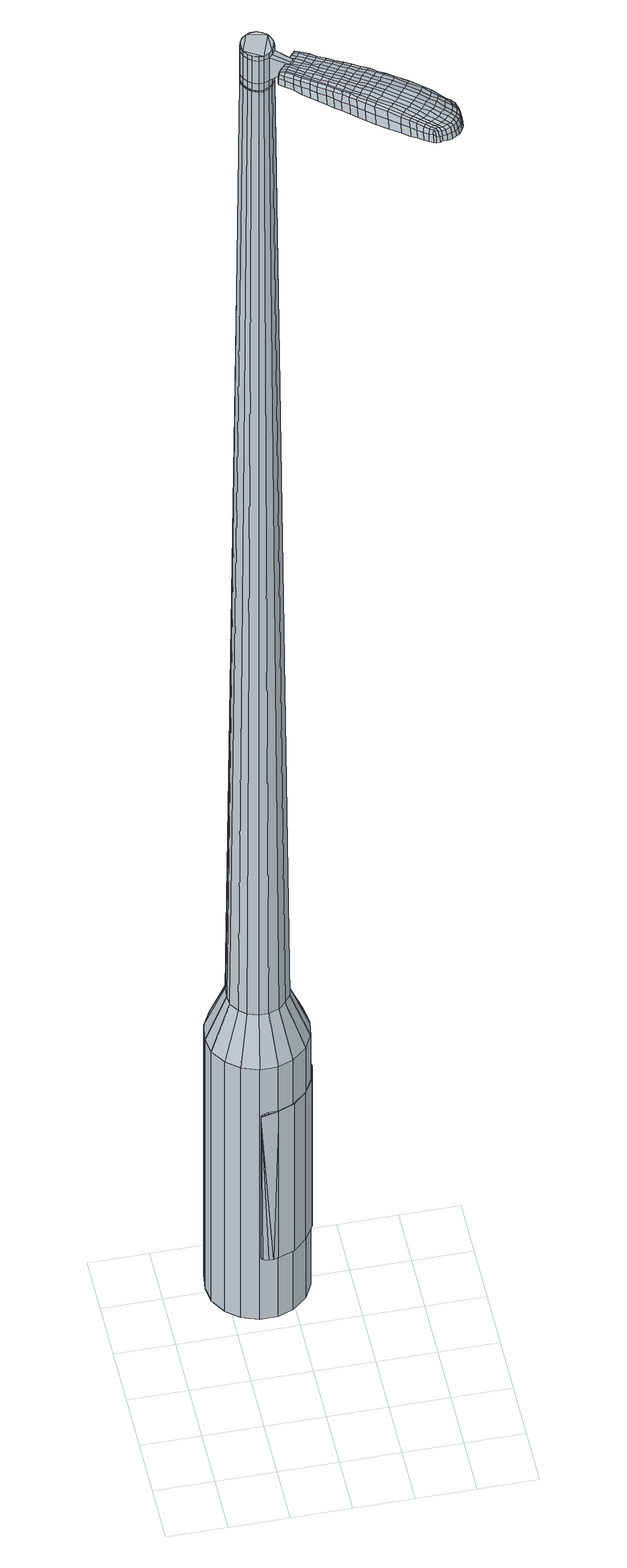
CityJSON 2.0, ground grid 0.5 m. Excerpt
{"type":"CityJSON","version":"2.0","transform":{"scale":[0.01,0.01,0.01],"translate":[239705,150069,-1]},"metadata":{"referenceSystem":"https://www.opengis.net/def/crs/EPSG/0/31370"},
"CityObjects":{
"object1":{"type":"GenericCityObject","attributes":{"cluster":792,"mean_distance_to_centroid":0.364,"new_centroid_x":239705.74,"new_centroid_y":150071.04,"mean_distance_to_camera":10.64,"H1":15.5,"H2":14.55,"Z_final":108.52,"cluster2":-1,"proj_x":239700.97,"proj_y":150076.85,"id_line":88956,"bearing_l":50.55,"distance":7.52,"orientation":"right","G_obj":320.55},"geometry":[{"type":"MultiSurface","lod":"2","boundaries":[[[0,1,2,3]],[[1,4,5,2]],[[4,6,7,5]],[[6,8,9,7]],[[8,10,11,9]],[[10,12,13,11]],[[12,14,15,13]],[[14,16,17,15]],[[16,18,19,17]],[[18,20,21,19]],[[20,22,23,21]],[[22,24,25,23]],[[24,26,27,25]],[[26,28,29,27]],[[28,30,31,29]],[[30,32,33,31]],[[32,34,35,33]],[[34,0,3,35]],[[36,37,38,39]],[[38,40,41,42]],[[41,43,42]],[[42,44,45,46]],[[45,47,46]],[[46,48,49,50]],[[49,51,50]],[[42,46,50,38]],[[50,52,39,38]],[[53,36,39]],[[2,5,7,35]],[[7,9,11,15]],[[11,13,15]],[[15,17,19,23]],[[19,21,23]],[[23,25,27,31]],[[27,29,31]],[[15,23,31,7]],[[31,33,35,7]],[[3,2,35]],[[1,0,54,55]],[[0,34,56,54]],[[34,32,57,56]],[[32,30,58,57]],[[30,28,59,58]],[[28,26,60,59]],[[26,24,61,60]],[[24,22,62,61]],[[22,20,63,62]],[[20,18,64,63]],[[18,16,65,64]],[[16,14,66,65]],[[14,12,67,66]],[[12,10,68,67]],[[10,8,69,68]],[[8,6,70,69]],[[6,4,71,70]],[[4,1,55,71]],[[55,54,72,73]],[[54,56,74,72]],[[56,57,75,74]],[[57,58,76,75]],[[58,59,77,76]],[[59,60,78,77]],[[60,61,79,78]],[[61,62,80,79]],[[62,63,81,80]],[[63,64,82,81]],[[64,65,83,82]],[[65,66,84,83]],[[66,67,85,84]],[[67,68,86,85]],[[68,69,87,86]],[[69,70,88,87]],[[70,71,89,88]],[[71,55,73,89]],[[90,91,92,93]],[[94,95,91,90]],[[75,96,95,94]],[[76,97,96,75]],[[77,98,97,76]],[[78,99,98,77]],[[100,101,99,78]],[[102,103,101,100]],[[81,104,103,102]],[[105,106,104,81]],[[107,108,106,105]],[[109,110,108,107]],[[111,112,110,109]],[[86,113,112,111]],[[114,115,113,86]],[[116,117,115,114]],[[118,119,117,116]],[[93,92,119,118]],[[120,121,122,123]],[[124,120,123,125]],[[126,124,125,127]],[[128,126,127,129]],[[130,128,129,131]],[[132,130,131,133]],[[134,132,133,135]],[[136,134,135,137]],[[138,136,137,139]],[[140,138,139,141]],[[142,140,141,143]],[[144,142,143,145]],[[146,144,145,147]],[[148,146,147,149]],[[150,148,149,151]],[[152,150,151,153]],[[73,72,90,93]],[[72,74,94,90]],[[74,75,94]],[[79,100,78]],[[79,80,102,100]],[[80,81,102]],[[82,105,81]],[[82,83,107,105]],[[83,84,109,107]],[[84,85,111,109]],[[85,86,111]],[[87,114,86]],[[87,88,116,114]],[[88,89,118,116]],[[89,73,93,118]],[[154,155,92,91]],[[155,156,119,92]],[[156,157,117,119]],[[157,158,115,117]],[[158,113,115]],[[159,112,113]],[[159,160,110,112]],[[160,161,108,110]],[[161,162,106,108]],[[162,104,106]],[[163,103,104]],[[163,164,101,103]],[[164,99,101]],[[165,95,96]],[[165,154,91,95]],[[39,52,152,166]],[[155,154,167,153]],[[53,39,166,121]],[[154,165,122,167]],[[36,53,121,120]],[[165,96,123,122]],[[37,36,120,124]],[[96,97,125,123]],[[38,37,124,126]],[[97,98,127,125]],[[40,38,126,128]],[[98,99,129,127]],[[41,40,128,130]],[[99,164,131,129]],[[43,41,130,132]],[[164,163,133,131]],[[42,43,132,134]],[[163,104,135,133]],[[44,42,134,136]],[[104,162,137,135]],[[45,44,136,138]],[[162,161,139,137]],[[47,45,138,140]],[[161,160,141,139]],[[46,47,140,142]],[[160,159,143,141]],[[48,46,142,144]],[[159,113,145,143]],[[49,48,144,146]],[[113,158,147,145]],[[51,49,146,148]],[[158,157,149,147]],[[50,51,148,150]],[[157,156,151,149]],[[52,50,150,152]],[[156,155,153,151]],[[152,153,168,169]],[[153,167,170,168]],[[167,122,171,170]],[[122,121,172,171]],[[121,166,173,172]],[[166,152,169,173]],[[174,175,176,177]],[[178,174,177,179]],[[174,178,180,181]],[[175,174,181,182]],[[183,184,185,186]],[[187,183,186,188]],[[183,187,189,190]],[[184,183,190,191]],[[192,193,194,195]],[[196,192,195,197]],[[192,196,198,199]],[[193,192,199,200]],[[201,202,203,204]],[[205,201,204,206]],[[201,205,207,208]],[[202,201,208,209]],[[210,211,212,213]],[[214,210,213,215]],[[210,214,216,217]],[[211,210,217,218]],[[219,220,221,222]],[[223,219,222,224]],[[219,223,225,226]],[[220,219,226,227]],[[228,229,230,231]],[[220,228,231,221]],[[228,220,227,232]],[[229,228,232,233]],[[234,235,236,237]],[[229,234,237,230]],[[234,229,233,238]],[[235,234,238,239]],[[240,178,179,241]],[[235,240,241,236]],[[240,235,239,242]],[[178,240,242,180]],[[243,244,245,246]],[[247,243,246,248]],[[243,247,249,250]],[[244,243,250,251]],[[252,253,254,255]],[[244,252,255,245]],[[252,244,251,256]],[[253,252,256,257]],[[258,259,260,261]],[[253,258,261,254]],[[258,253,257,262]],[[259,258,262,263]],[[264,265,266,267]],[[259,264,267,260]],[[264,259,263,268]],[[265,264,268,269]],[[270,175,182,271]],[[265,270,271,266]],[[270,265,269,272]],[[175,270,272,176]],[[273,274,275,276]],[[277,273,276,278]],[[273,277,279,280]],[[274,273,280,281]],[[282,283,284,285]],[[274,282,285,275]],[[282,274,281,286]],[[283,282,286,287]],[[288,289,290,291]],[[283,288,291,284]],[[288,283,287,292]],[[289,288,292,293]],[[294,187,188,295]],[[289,294,295,290]],[[294,289,293,296]],[[187,294,296,189]],[[297,298,299,300]],[[301,297,300,302]],[[297,301,303,304]],[[298,297,304,305]],[[306,307,308,309]],[[298,306,309,299]],[[306,298,305,310]],[[307,306,310,311]],[[312,313,314,315]],[[307,312,315,308]],[[312,307,311,316]],[[313,312,316,317]],[[318,319,320,321]],[[313,318,321,314]],[[318,313,317,322]],[[319,318,322,323]],[[324,184,191,325]],[[319,324,325,320]],[[324,319,323,326]],[[184,324,326,185]],[[327,213,212,328]],[[329,327,328,330]],[[327,329,331,332]],[[213,327,332,215]],[[333,329,330,334]],[[335,333,334,336]],[[333,335,337,338]],[[329,333,338,331]],[[339,335,336,340]],[[341,339,340,342]],[[339,341,343,344]],[[335,339,344,337]],[[345,341,342,346]],[[347,345,346,348]],[[345,347,349,350]],[[341,345,350,343]],[[351,347,348,352]],[[202,351,352,203]],[[351,202,209,353]],[[347,351,353,349]],[[354,355,200,199]],[[356,354,199,198]],[[354,356,357,358]],[[355,354,358,359]],[[360,361,359,358]],[[362,360,358,357]],[[360,362,363,364]],[[361,360,364,365]],[[366,367,365,364]],[[368,366,364,363]],[[366,368,369,370]],[[367,366,370,371]],[[372,373,371,370]],[[374,372,370,369]],[[372,374,207,205]],[[373,372,205,206]],[[375,376,377,378]],[[277,375,378,279]],[[375,277,278,379]],[[376,375,379,380]],[[381,196,197,382]],[[376,381,382,377]],[[381,376,380,383]],[[196,381,383,198]],[[384,385,386,387]],[[223,384,387,225]],[[384,223,224,388]],[[385,384,388,389]],[[390,391,392,393]],[[385,390,393,386]],[[390,385,389,394]],[[391,390,394,395]],[[396,193,200,397]],[[391,396,397,392]],[[396,391,395,398]],[[193,396,398,194]],[[399,400,401,402]],[[181,399,402,182]],[[399,181,180,403]],[[400,399,403,404]],[[405,406,407,408]],[[400,405,408,401]],[[405,400,404,409]],[[406,405,409,410]],[[411,204,203,412]],[[406,411,412,407]],[[411,406,410,413]],[[204,411,413,206]],[[414,415,416,417]],[[186,414,417,188]],[[414,186,185,418]],[[415,414,418,419]],[[420,208,207,421]],[[415,420,421,416]],[[420,415,419,422]],[[208,420,422,209]],[[423,424,425,426]],[[301,423,426,303]],[[423,301,302,427]],[[424,423,427,428]],[[429,214,215,430]],[[424,429,430,425]],[[429,424,428,431]],[[214,429,431,216]],[[432,433,434,435]],[[247,432,435,249]],[[432,247,248,436]],[[433,432,436,437]],[[438,439,440,441]],[[433,438,441,434]],[[438,433,437,442]],[[439,438,442,443]],[[444,211,218,445]],[[439,444,445,440]],[[444,439,443,446]],[[211,444,446,212]],[[447,448,437,436]],[[246,447,436,248]],[[447,246,245,449]],[[448,447,449,450]],[[451,452,443,442]],[[448,451,442,437]],[[451,448,450,453]],[[452,451,453,454]],[[455,328,212,446]],[[452,455,446,443]],[[455,452,454,456]],[[328,455,456,330]],[[457,458,459,460]],[[304,457,460,305]],[[457,304,303,426]],[[458,457,426,425]],[[461,332,331,462]],[[458,461,462,459]],[[461,458,425,430]],[[332,461,430,215]],[[463,464,450,449]],[[255,463,449,245]],[[463,255,254,465]],[[464,463,465,466]],[[467,468,454,453]],[[464,467,453,450]],[[467,464,466,469]],[[468,467,469,470]],[[471,334,330,456]],[[468,471,456,454]],[[471,468,470,472]],[[334,471,472,336]],[[473,474,475,476]],[[310,473,476,311]],[[473,310,305,460]],[[474,473,460,459]],[[477,338,337,478]],[[474,477,478,475]],[[477,474,459,462]],[[338,477,462,331]],[[479,480,466,465]],[[261,479,465,254]],[[479,261,260,481]],[[480,479,481,482]],[[483,484,470,469]],[[480,483,469,466]],[[483,480,482,485]],[[484,483,485,486]],[[487,340,336,472]],[[484,487,472,470]],[[487,484,486,488]],[[340,487,488,342]],[[489,490,491,492]],[[316,489,492,317]],[[489,316,311,476]],[[490,489,476,475]],[[493,344,343,494]],[[490,493,494,491]],[[493,490,475,478]],[[344,493,478,337]],[[495,496,482,481]],[[267,495,481,260]],[[495,267,266,497]],[[496,495,497,498]],[[499,500,486,485]],[[496,499,485,482]],[[499,496,498,501]],[[500,499,501,502]],[[503,346,342,488]],[[500,503,488,486]],[[503,500,502,504]],[[346,503,504,348]],[[505,506,507,508]],[[322,505,508,323]],[[505,322,317,492]],[[506,505,492,491]],[[509,350,349,510]],[[506,509,510,507]],[[509,506,491,494]],[[350,509,494,343]],[[511,512,498,497]],[[271,511,497,266]],[[511,271,182,402]],[[512,511,402,401]],[[513,514,502,501]],[[512,513,501,498]],[[513,512,401,408]],[[514,513,408,407]],[[515,352,348,504]],[[514,515,504,502]],[[515,514,407,412]],[[352,515,412,203]],[[516,517,419,418]],[[326,516,418,185]],[[516,326,323,508]],[[517,516,508,507]],[[518,353,209,422]],[[517,518,422,419]],[[518,517,507,510]],[[353,518,510,349]],[[519,520,380,379]],[[276,519,379,278]],[[519,276,275,521]],[[520,519,521,522]],[[523,356,198,383]],[[520,523,383,380]],[[523,520,522,524]],[[356,523,524,357]],[[525,526,527,528]],[[226,525,528,227]],[[525,226,225,387]],[[526,525,387,386]],[[529,530,531,532]],[[526,529,532,527]],[[529,526,386,393]],[[530,529,393,392]],[[533,355,359,534]],[[530,533,534,531]],[[533,530,392,397]],[[355,533,397,200]],[[535,536,522,521]],[[285,535,521,275]],[[535,285,284,537]],[[536,535,537,538]],[[539,362,357,524]],[[536,539,524,522]],[[539,536,538,540]],[[362,539,540,363]],[[541,542,543,544]],[[232,541,544,233]],[[541,232,227,528]],[[542,541,528,527]],[[545,546,547,548]],[[542,545,548,543]],[[545,542,527,532]],[[546,545,532,531]],[[549,361,365,550]],[[546,549,550,547]],[[549,546,531,534]],[[361,549,534,359]],[[551,552,538,537]],[[291,551,537,284]],[[551,291,290,553]],[[552,551,553,554]],[[555,368,363,540]],[[552,555,540,538]],[[555,552,554,556]],[[368,555,556,369]],[[557,558,559,560]],[[238,557,560,239]],[[557,238,233,544]],[[558,557,544,543]],[[561,562,563,564]],[[558,561,564,559]],[[561,558,543,548]],[[562,561,548,547]],[[565,367,371,566]],[[562,565,566,563]],[[565,562,547,550]],[[367,565,550,365]],[[567,568,554,553]],[[295,567,553,290]],[[567,295,188,417]],[[568,567,417,416]],[[569,374,369,556]],[[568,569,556,554]],[[569,568,416,421]],[[374,569,421,207]],[[570,571,404,403]],[[242,570,403,180]],[[570,242,239,560]],[[571,570,560,559]],[[572,573,410,409]],[[571,572,409,404]],[[572,571,559,564]],[[573,572,564,563]],[[574,373,206,413]],[[573,574,413,410]],[[574,573,563,566]],[[373,574,566,371]],[[575,576,577,578]],[[578,577,579,580]],[[581,579,577,582]],[[582,577,576,583]],[[584,585,586,587]],[[587,586,588,589]],[[590,588,586,591]],[[591,586,585,592]],[[593,594,595,596]],[[596,595,597,598]],[[599,597,595,600]],[[600,595,594,601]],[[602,603,604,605]],[[605,604,606,607]],[[608,606,604,609]],[[609,604,603,610]],[[611,612,613,614]],[[614,613,615,616]],[[617,615,613,618]],[[618,613,612,619]],[[620,621,622,623]],[[623,622,624,625]],[[626,624,622,627]],[[627,622,621,628]],[[629,630,631,632]],[[632,631,621,620]],[[628,621,631,633]],[[633,631,630,634]],[[635,636,637,638]],[[638,637,630,629]],[[634,630,637,639]],[[639,637,636,640]],[[580,579,641,642]],[[642,641,636,635]],[[640,636,641,643]],[[643,641,579,581]],[[644,645,646,647]],[[647,646,648,649]],[[650,648,646,651]],[[651,646,645,652]],[[653,654,655,656]],[[656,655,645,644]],[[652,645,655,657]],[[657,655,654,658]],[[659,660,661,662]],[[662,661,654,653]],[[658,654,661,663]],[[663,661,660,664]],[[665,666,667,668]],[[668,667,660,659]],[[664,660,667,669]],[[669,667,666,670]],[[583,576,671,672]],[[672,671,666,665]],[[670,666,671,673]],[[673,671,576,575]],[[674,675,676,677]],[[677,676,678,679]],[[680,678,676,681]],[[681,676,675,682]],[[683,684,685,686]],[[686,685,675,674]],[[682,675,685,687]],[[687,685,684,688]],[[689,690,691,692]],[[692,691,684,683]],[[688,684,691,693]],[[693,691,690,694]],[[589,588,695,696]],[[696,695,690,689]],[[694,690,695,697]],[[697,695,588,590]],[[698,699,700,701]],[[701,700,702,703]],[[704,702,700,705]],[[705,700,699,706]],[[707,708,709,710]],[[710,709,699,698]],[[706,699,709,711]],[[711,709,708,712]],[[713,714,715,716]],[[716,715,708,707]],[[712,708,715,717]],[[717,715,714,718]],[[719,720,721,722]],[[722,721,714,713]],[[718,714,721,723]],[[723,721,720,724]],[[592,585,725,726]],[[726,725,720,719]],[[724,720,725,727]],[[727,725,585,584]],[[611,614,728,729]],[[729,728,730,731]],[[732,730,728,733]],[[733,728,614,616]],[[731,730,734,735]],[[735,734,736,737]],[[738,736,734,739]],[[739,734,730,732]],[[737,736,740,741]],[[741,740,742,743]],[[744,742,740,745]],[[745,740,736,738]],[[743,742,746,747]],[[747,746,748,749]],[[750,748,746,751]],[[751,746,742,744]],[[749,748,752,753]],[[753,752,603,602]],[[610,603,752,754]],[[754,752,748,750]],[[601,755,756,600]],[[600,756,757,599]],[[758,757,756,759]],[[759,756,755,760]],[[760,761,762,759]],[[759,762,763,758]],[[764,763,762,765]],[[765,762,761,766]],[[766,767,768,765]],[[765,768,769,764]],[[770,769,768,771]],[[771,768,767,772]],[[772,773,774,771]],[[771,774,775,770]],[[608,775,774,606]],[[606,774,773,607]],[[776,777,778,779]],[[779,778,678,680]],[[679,678,778,780]],[[780,778,777,781]],[[598,597,782,783]],[[783,782,777,776]],[[781,777,782,784]],[[784,782,597,599]],[[785,786,787,788]],[[788,787,624,626]],[[625,624,787,789]],[[789,787,786,790]],[[791,792,793,794]],[[794,793,786,785]],[[790,786,793,795]],[[795,793,792,796]],[[601,594,797,798]],[[798,797,792,791]],[[796,792,797,799]],[[799,797,594,593]],[[800,801,802,803]],[[803,802,582,583]],[[581,582,802,804]],[[804,802,801,805]],[[806,807,808,809]],[[809,808,801,800]],[[805,801,808,810]],[[810,808,807,811]],[[602,605,812,813]],[[813,812,807,806]],[[811,807,812,814]],[[814,812,605,607]],[[815,816,817,818]],[[818,817,587,589]],[[584,587,817,819]],[[819,817,816,820]],[[608,609,821,822]],[[822,821,816,815]],[[820,816,821,823]],[[823,821,609,610]],[[824,825,702,826]],[[826,702,704]],[[703,702,827]],[[827,702,825,828]],[[616,615,829,830]],[[830,829,825,824]],[[828,825,829,831]],[[831,829,615,617]],[[832,833,834]],[[834,833,648,650]],[[649,648,833,835]],[[836,837,838,839]],[[839,838,833,832]],[[835,833,838,840]],[[840,838,837,841]],[[619,612,842,843]],[[843,842,837,836]],[[841,837,842,844]],[[844,842,612,611]],[[845,846,835]],[[835,846,647,649]],[[644,647,846,847]],[[847,846,845,848]],[[841,849,850,840]],[[840,850,845,835]],[[848,845,850,851]],[[851,850,849,852]],[[611,729,853,844]],[[844,853,849,841]],[[852,849,853,854]],[[854,853,729,731]],[[855,856,857,858]],[[858,857,705,706]],[[704,705,857,826]],[[826,857,856,824]],[[732,733,859,860]],[[860,859,856,855]],[[824,856,859,830]],[[830,859,733,616]],[[848,861,862,847]],[[847,862,656,644]],[[653,656,862,863]],[[863,862,861,864]],[[852,865,866,851]],[[851,866,861,848]],[[864,861,866,867]],[[867,866,865,868]],[[731,735,869,854]],[[854,869,865,852]],[[868,865,869,870]],[[870,869,735,737]],[[871,872,873,874]],[[874,873,711,712]],[[706,711,873,858]],[[858,873,872,855]],[[738,739,875,876]],[[876,875,872,871]],[[855,872,875,860]],[[860,875,739,732]],[[864,877,878,863]],[[863,878,662,653]],[[659,662,878,879]],[[879,878,877,880]],[[868,881,882,867]],[[867,882,877,864]],[[880,877,882,883]],[[883,882,881,884]],[[737,741,885,870]],[[870,885,881,868]],[[884,881,885,886]],[[886,885,741,743]],[[887,888,889,890]],[[890,889,717,718]],[[712,717,889,874]],[[874,889,888,871]],[[744,745,891,892]],[[892,891,888,887]],[[871,888,891,876]],[[876,891,745,738]],[[880,893,894,879]],[[879,894,668,659]],[[665,668,894,895]],[[895,894,893,896]],[[884,897,898,883]],[[883,898,893,880]],[[896,893,898,899]],[[899,898,897,900]],[[743,747,901,886]],[[886,901,897,884]],[[900,897,901,902]],[[902,901,747,749]],[[903,904,905,906]],[[906,905,723,724]],[[718,723,905,890]],[[890,905,904,887]],[[750,751,907,908]],[[908,907,904,903]],[[887,904,907,892]],[[892,907,751,744]],[[896,909,910,895]],[[895,910,672,665]],[[583,672,910,803]],[[803,910,909,800]],[[900,911,912,899]],[[899,912,909,896]],[[800,909,912,809]],[[809,912,911,806]],[[749,753,913,902]],[[902,913,911,900]],[[806,911,913,813]],[[813,913,753,602]],[[820,914,915,819]],[[819,915,727,584]],[[724,727,915,906]],[[906,915,914,903]],[[610,754,916,823]],[[823,916,914,820]],[[903,914,916,908]],[[908,916,754,750]],[[781,917,918,780]],[[780,918,677,679]],[[674,677,918,919]],[[919,918,917,920]],[[599,757,921,784]],[[784,921,917,781]],[[920,917,921,922]],[[922,921,757,758]],[[923,924,925,926]],[[926,925,627,628]],[[626,627,925,788]],[[788,925,924,785]],[[927,928,929,930]],[[930,929,924,923]],[[785,924,929,794]],[[794,929,928,791]],[[760,755,931,932]],[[932,931,928,927]],[[791,928,931,798]],[[798,931,755,601]],[[920,933,934,919]],[[919,934,686,674]],[[683,686,934,935]],[[935,934,933,936]],[[758,763,937,922]],[[922,937,933,920]],[[936,933,937,938]],[[938,937,763,764]],[[939,940,941,942]],[[942,941,633,634]],[[628,633,941,926]],[[926,941,940,923]],[[943,944,945,946]],[[946,945,940,939]],[[923,940,945,930]],[[930,945,944,927]],[[766,761,947,948]],[[948,947,944,943]],[[927,944,947,932]],[[932,947,761,760]],[[936,949,950,935]],[[935,950,692,683]],[[689,692,950,951]],[[951,950,949,952]],[[764,769,953,938]],[[938,953,949,936]],[[952,949,953,954]],[[954,953,769,770]],[[955,956,957,958]],[[958,957,639,640]],[[634,639,957,942]],[[942,957,956,939]],[[959,960,961,962]],[[962,961,956,955]],[[939,956,961,946]],[[946,961,960,943]],[[772,767,963,964]],[[964,963,960,959]],[[943,960,963,948]],[[948,963,767,766]],[[952,965,966,951]],[[951,966,696,689]],[[589,696,966,818]],[[818,966,965,815]],[[770,775,967,954]],[[954,967,965,952]],[[815,965,967,822]],[[822,967,775,608]],[[805,968,969,804]],[[804,969,643,581]],[[640,643,969,958]],[[958,969,968,955]],[[811,970,971,810]],[[810,971,968,805]],[[955,968,971,962]],[[962,971,970,959]],[[607,773,972,814]],[[814,972,970,811]],[[959,970,972,964]],[[964,972,773,772]],[[575,578,177,176]],[[578,580,179,177]],[[590,591,190,189]],[[591,592,191,190]],[[593,596,195,194]],[[596,598,197,195]],[[617,618,217,216]],[[618,619,218,217]],[[620,623,222,221]],[[623,625,224,222]],[[629,632,231,230]],[[632,620,221,231]],[[635,638,237,236]],[[638,629,230,237]],[[580,642,241,179]],[[642,635,236,241]],[[650,651,250,249]],[[651,652,251,250]],[[652,657,256,251]],[[657,658,257,256]],[[658,663,262,257]],[[663,664,263,262]],[[664,669,268,263]],[[669,670,269,268]],[[670,673,272,269]],[[673,575,176,272]],[[680,681,280,279]],[[681,682,281,280]],[[682,687,286,281]],[[687,688,287,286]],[[688,693,292,287]],[[693,694,293,292]],[[694,697,296,293]],[[697,590,189,296]],[[698,701,300,299]],[[701,703,302,300]],[[707,710,309,308]],[[710,698,299,309]],[[713,716,315,314]],[[716,707,308,315]],[[719,722,321,320]],[[722,713,314,321]],[[592,726,325,191]],[[726,719,320,325]],[[776,779,378,377]],[[779,680,279,378]],[[598,783,382,197]],[[783,776,377,382]],[[625,789,388,224]],[[789,790,389,388]],[[790,795,394,389]],[[795,796,395,394]],[[796,799,398,395]],[[799,593,194,398]],[[703,827,427,302]],[[827,828,428,427]],[[828,831,431,428]],[[831,617,216,431]],[[832,834,435,434]],[[834,650,249,435]],[[836,839,441,440]],[[839,832,434,441]],[[619,843,445,218]],[[843,836,440,445]],[[973,974,975,976]],[[977,978,976,975]],[[979,980,981,982]],[[983,984,985,986]],[[974,987,988,975]],[[989,977,975,988]],[[990,979,982,991]],[[992,993,984,983]],[[987,994,995,988]],[[995,996,989,988]],[[997,990,991,998]],[[999,993,992,1000]],[[994,1001,1002,995]],[[1002,1003,996,995]],[[1004,997,998,1005]],[[1006,999,1000,1007]],[[1008,1009,1010,1011]],[[1012,1013,1009,1008]],[[1012,1014,1015,1013]],[[1014,1016,1017,1015]],[[1018,1019,1020,1021]],[[1022,1023,1019,1018]],[[1024,1025,1023,1022]],[[1026,1027,1025,1024]],[[1021,1010,1009,1018]],[[1018,1009,1013,1022]],[[1013,1015,1024,1022]],[[1015,1017,1026,1024]],[[982,981,978,977]],[[991,982,977,989]],[[996,998,991,989]],[[1003,1005,998,996]],[[983,986,980,979]],[[992,983,979,990]],[[1000,992,990,997]],[[1007,1000,997,1004]],[[984,1008,1011,985]],[[993,1012,1008,984]],[[1014,1012,993,999]],[[1016,1014,999,1006]],[[1028,1029,1030,1031]],[[1030,1032,1033,1034]],[[1030,1034,1035,1036]],[[1030,1036,1031]],[[1037,1028,1031,1038]],[[1039,1038,1031,1040]],[[1041,1040,1031]],[[1042,1030,1029,1043]],[[1044,1042,1043,1045]],[[1046,1044,1045,1047]],[[1048,1046,1047,1049]],[[1050,1048,1049,1051]],[[1051,1052,1053,1054]],[[1051,1054,1055,1056]],[[1051,1056,1057,1058]],[[1057,1059,1060,1061]],[[1057,1061,1062,1063]],[[1057,1063,1058]],[[1051,1058,1050]],[[1064,1065,1029,1028]],[[1066,1067,1032,1030]],[[1068,1069,1041,1031]],[[1065,1070,1043,1029]],[[1071,1066,1030,1042]],[[1070,1072,1045,1043]],[[1073,1071,1042,1044]],[[1072,1074,1047,1045]],[[1075,1073,1044,1046]],[[1074,1076,1049,1047]],[[1077,1075,1046,1048]],[[1076,1078,1051,1049]],[[1079,1077,1048,1050]],[[1078,1080,1052,1051]],[[1081,1082,1059,1057]],[[1083,1079,1050,1058]],[[1053,1052,1080,1084]],[[1054,1053,1084,1085]],[[1055,1054,1085,1086]],[[1056,1055,1086,1087]],[[1057,1056,1087,1081]],[[1088,1064,1028,1037]],[[1089,1088,1037,1038]],[[1090,1089,1038,1039]],[[1091,1090,1039,1040]],[[1069,1091,1040,1041]],[[1033,1032,1067,1092]],[[1060,1059,1082,1093]],[[1034,1033,1092,1094]],[[1035,1034,1094,1095]],[[1036,1035,1095,1096]],[[1031,1036,1096,1068]],[[1061,1060,1093,1097]],[[1062,1061,1097,1098]],[[1063,1062,1098,1099]],[[1058,1063,1099,1083]]]}]}
},
"vertices":[
[110,178,384],[98,168,384],[98,168,96],[110,178,96],[85,163,384],[85,163,96],[70,163,384],[70,163,96],[56,168,384],[56,168,96],[45,177,384],[45,177,96],[37,190,384],[37,190,96],[35,204,384],[35,204,96],[37,219,384],[37,219,96],[44,232,384],[44,232,96],[55,241,384],[55,241,96],[69,246,384],[69,246,96],[84,246,384],[84,246,96],[98,242,384],[98,242,96],[109,232,384],[109,232,96],[117,220,384],[117,220,96],[119,205,384],[119,205,96],[117,191,384],[117,191,96],[90,205,1524],[89,209,1524],[87,213,1524],[87,196,1524],[83,216,1524],[79,218,1524],[70,216,1524],[74,218,1524],[66,213,1524],[64,209,1524],[64,200,1524],[63,205,1524],[67,196,1524],[70,193,1524],[79,191,1524],[75,191,1524],[84,193,1524],[90,200,1524],[96,189,429],[90,183,429],[101,196,429],[102,205,429],[100,214,429],[96,221,429],[89,227,429],[81,230,429],[72,229,429],[64,226,429],[57,221,429],[53,213,429],[52,204,429],[53,196,429],[58,188,429],[64,183,429],[73,180,429],[81,180,429],[87,196,1483],[84,193,1483],[90,200,1483],[90,205,1483],[89,209,1483],[87,213,1483],[83,216,1483],[79,218,1483],[74,218,1483],[70,216,1483],[66,213,1483],[64,209,1483],[63,205,1483],[64,200,1483],[67,196,1483],[70,193,1483],[75,191,1483],[79,191,1483],[87,197,1483],[87,197,1485],[83,194,1485],[83,194,1483],[89,200,1483],[89,200,1485],[90,205,1485],[89,209,1485],[87,213,1485],[83,216,1485],[79,217,1483],[79,217,1485],[75,217,1483],[75,217,1485],[70,216,1485],[67,213,1483],[67,213,1485],[65,209,1483],[65,209,1485],[64,205,1483],[64,205,1485],[65,200,1483],[65,200,1485],[67,196,1485],[71,194,1483],[71,194,1485],[75,192,1483],[75,192,1485],[79,192,1483],[79,192,1485],[90,205,1519],[90,200,1519],[90,200,1493],[90,205,1493],[89,209,1519],[89,209,1493],[87,213,1519],[87,213,1493],[83,216,1519],[83,216,1493],[79,218,1519],[79,218,1493],[74,218,1519],[74,218,1493],[70,216,1519],[70,216,1493],[66,213,1519],[66,213,1493],[64,209,1519],[64,209,1493],[63,205,1519],[63,205,1493],[64,200,1519],[64,200,1493],[67,196,1519],[67,196,1493],[70,193,1519],[70,193,1493],[75,191,1519],[75,191,1493],[79,191,1519],[79,191,1493],[84,193,1519],[84,193,1493],[87,196,1485],[84,193,1485],[79,191,1485],[75,191,1485],[70,193,1485],[64,200,1485],[63,205,1485],[64,209,1485],[66,213,1485],[74,218,1485],[79,218,1485],[90,200,1485],[87,196,1519],[87,196,1493],[100,182,1513],[100,182,1518],[102,184,1513],[104,187,1513],[104,187,1518],[102,184,1518],[146,122,1519],[141,127,1518],[141,125,1509],[146,120,1510],[153,116,1519],[153,114,1510],[153,118,1526],[147,124,1525],[141,129,1525],[171,152,1519],[165,156,1518],[164,155,1525],[169,151,1525],[178,146,1519],[176,146,1526],[180,147,1510],[173,152,1510],[167,156,1509],[217,92,1519],[214,89,1519],[215,88,1513],[217,91,1513],[218,95,1519],[219,95,1513],[217,96,1524],[215,93,1524],[213,90,1524],[159,139,1530],[154,143,1529],[152,141,1529],[157,136,1530],[167,133,1531],[164,130,1531],[169,136,1530],[162,141,1530],[156,146,1529],[97,190,1512],[95,188,1512],[96,187,1517],[98,189,1517],[99,192,1512],[100,191,1517],[100,192,1506],[98,189,1506],[96,187,1506],[193,86,1519],[190,87,1519],[190,86,1512],[193,84,1512],[195,84,1518],[195,83,1512],[195,86,1522],[194,87,1523],[191,88,1524],[186,90,1519],[182,93,1519],[182,91,1512],[186,88,1512],[187,91,1524],[182,95,1525],[177,97,1519],[171,102,1519],[171,100,1511],[177,95,1511],[177,98,1526],[171,103,1526],[162,109,1519],[162,107,1510],[162,111,1526],[92,172,1513],[98,167,1513],[98,168,1518],[92,173,1517],[88,176,1512],[89,176,1516],[88,175,1506],[92,171,1507],[98,166,1507],[103,162,1514],[109,157,1515],[109,158,1520],[103,163,1519],[103,160,1507],[109,155,1507],[114,152,1515],[120,147,1516],[120,148,1522],[114,153,1521],[114,150,1508],[120,145,1508],[125,142,1517],[130,137,1517],[131,138,1524],[125,143,1523],[125,140,1508],[130,135,1509],[136,132,1518],[136,134,1524],[136,130,1509],[216,113,1519],[214,115,1519],[213,114,1524],[215,112,1523],[218,111,1518],[217,110,1522],[219,111,1512],[218,113,1512],[216,115,1512],[211,119,1519],[207,123,1519],[205,122,1525],[209,118,1524],[212,119,1512],[208,123,1512],[202,127,1519],[196,132,1519],[195,131,1526],[201,126,1526],[204,127,1511],[198,132,1511],[187,139,1519],[186,138,1526],[189,139,1510],[112,196,1513],[118,191,1513],[119,191,1507],[113,196,1507],[107,199,1512],[108,199,1506],[107,197,1516],[110,195,1517],[116,191,1518],[124,187,1514],[130,182,1515],[132,183,1507],[125,187,1507],[122,186,1519],[128,182,1520],[136,178,1515],[142,173,1516],[144,174,1508],[138,178,1508],[134,177,1521],[140,173,1522],[148,169,1517],[154,165,1517],[156,165,1509],[150,169,1508],[146,168,1523],[152,164,1524],[160,160,1518],[162,161,1509],[158,160,1524],[102,185,1519],[100,183,1519],[108,181,1520],[106,179,1520],[110,183,1520],[104,188,1519],[114,176,1522],[112,174,1522],[119,171,1523],[118,169,1523],[121,174,1523],[115,178,1521],[125,167,1524],[123,164,1524],[131,162,1525],[129,160,1525],[133,164,1525],[127,169,1524],[137,157,1526],[135,155,1526],[142,153,1527],[140,150,1527],[144,155,1527],[139,160,1526],[148,148,1528],[146,145,1528],[150,151,1528],[213,94,1527],[211,92,1527],[215,98,1526],[212,101,1527],[210,97,1528],[207,95,1528],[205,101,1529],[202,99,1529],[207,105,1528],[201,110,1530],[199,106,1530],[197,103,1530],[193,111,1531],[191,108,1531],[196,114,1530],[189,120,1531],[186,117,1531],[184,114,1531],[176,125,1531],[174,122,1531],[179,128,1531],[219,108,1518],[219,105,1519],[220,105,1513],[220,109,1513],[217,109,1523],[218,106,1523],[219,100,1519],[220,100,1513],[218,101,1524],[198,84,1518],[200,84,1518],[200,85,1523],[197,85,1523],[198,82,1513],[200,83,1513],[204,84,1519],[208,85,1519],[207,86,1524],[203,85,1523],[204,83,1513],[208,84,1513],[211,86,1519],[210,88,1524],[212,86,1513],[148,125,1528],[149,127,1528],[144,131,1528],[142,130,1527],[154,120,1528],[155,121,1529],[151,129,1529],[153,131,1530],[147,136,1529],[145,133,1528],[157,123,1529],[160,125,1530],[155,134,1530],[150,138,1529],[162,128,1531],[168,150,1528],[167,148,1529],[174,143,1529],[175,145,1528],[163,154,1527],[161,153,1528],[164,145,1529],[172,139,1530],[159,149,1528],[105,199,1512],[103,197,1512],[104,196,1517],[105,198,1517],[106,199,1506],[105,197,1506],[101,195,1512],[102,194,1517],[102,195,1506],[88,178,1512],[89,180,1512],[89,179,1506],[88,177,1506],[89,178,1517],[90,179,1517],[90,181,1512],[92,184,1512],[92,183,1506],[90,180,1506],[91,181,1517],[93,183,1517],[94,186,1512],[94,185,1506],[95,185,1517],[93,175,1519],[94,176,1519],[99,170,1520],[100,171,1520],[95,178,1519],[97,180,1519],[101,173,1520],[103,175,1520],[99,182,1519],[104,177,1520],[109,194,1519],[108,193,1519],[114,188,1520],[115,190,1520],[106,190,1519],[112,186,1520],[104,165,1521],[105,166,1521],[110,160,1522],[111,161,1522],[107,168,1521],[108,170,1521],[112,163,1522],[114,165,1523],[110,172,1522],[116,167,1523],[121,185,1521],[120,184,1521],[126,179,1522],[127,181,1522],[118,181,1521],[124,177,1522],[115,155,1523],[116,156,1523],[121,150,1524],[122,151,1524],[118,158,1523],[120,160,1524],[123,153,1525],[125,155,1525],[121,162,1524],[127,157,1525],[133,176,1523],[132,175,1523],[138,170,1524],[139,172,1524],[130,172,1524],[135,167,1525],[126,145,1525],[127,146,1525],[131,140,1526],[133,141,1526],[129,148,1526],[131,150,1526],[134,143,1527],[136,146,1527],[133,153,1526],[138,148,1527],[145,168,1525],[144,166,1525],[150,161,1526],[151,163,1526],[141,163,1526],[147,158,1527],[137,135,1527],[138,136,1527],[140,138,1527],[142,141,1528],[144,143,1528],[157,159,1527],[155,157,1527],[153,154,1528],[216,110,1525],[216,107,1525],[213,113,1526],[213,110,1526],[216,103,1526],[213,106,1527],[195,87,1525],[198,87,1525],[195,89,1526],[192,89,1525],[201,87,1525],[205,88,1526],[201,90,1527],[198,89,1526],[208,89,1526],[204,92,1527],[209,116,1526],[209,114,1527],[205,120,1527],[204,118,1528],[208,110,1528],[203,114,1529],[188,92,1526],[190,92,1527],[185,96,1528],[183,95,1527],[193,93,1527],[196,94,1528],[191,98,1529],[188,97,1528],[200,96,1528],[194,101,1530],[200,125,1528],[199,122,1529],[194,130,1528],[193,128,1529],[198,118,1529],[191,124,1530],[178,99,1528],[180,100,1528],[174,105,1529],[172,104,1528],[183,101,1529],[186,103,1530],[179,109,1530],[176,107,1530],[188,105,1530],[181,111,1531],[185,137,1529],[183,135,1529],[181,132,1530],[163,112,1528],[165,113,1529],[167,115,1530],[169,117,1530],[172,119,1531],[143,126,1509],[143,128,1518],[148,124,1518],[148,122,1509],[154,118,1519],[154,116,1510],[154,120,1525],[148,125,1525],[143,130,1525],[163,154,1525],[164,154,1518],[170,150,1518],[168,150,1525],[177,145,1519],[175,144,1525],[179,145,1510],[172,150,1509],[166,155,1509],[213,90,1513],[213,90,1519],[215,93,1519],[216,92,1513],[216,96,1519],[217,96,1513],[215,97,1524],[214,94,1524],[212,91,1524],[152,140,1528],[154,143,1528],[160,138,1529],[158,136,1529],[167,133,1529],[165,130,1529],[169,135,1529],[162,141,1529],[156,146,1528],[98,186,1516],[97,186,1512],[99,188,1512],[99,188,1516],[101,191,1512],[101,190,1516],[101,190,1506],[99,188,1506],[98,186,1506],[191,87,1512],[191,89,1519],[194,87,1518],[194,86,1512],[196,86,1518],[196,85,1512],[196,87,1522],[194,88,1523],[192,90,1523],[183,93,1512],[183,95,1519],[187,92,1519],[187,90,1512],[188,93,1524],[183,96,1525],[172,101,1511],[172,103,1519],[178,98,1519],[178,96,1511],[178,100,1525],[172,105,1526],[163,110,1519],[163,108,1510],[163,112,1526],[99,170,1518],[99,168,1513],[94,174,1513],[94,175,1517],[90,177,1512],[91,177,1515],[90,176,1506],[94,172,1506],[99,167,1507],[110,160,1520],[110,158,1514],[105,163,1514],[105,165,1519],[105,162,1507],[110,157,1507],[121,150,1522],[121,148,1516],[116,153,1515],[116,155,1521],[116,151,1508],[121,146,1508],[132,140,1523],[132,138,1517],[126,143,1516],[127,145,1522],[126,141,1508],[132,136,1508],[137,133,1517],[137,135,1524],[137,131,1509],[212,113,1523],[213,114,1519],[215,111,1518],[214,111,1523],[216,110,1518],[215,110,1522],[218,110,1512],[216,112,1512],[214,114,1512],[204,120,1525],[205,121,1519],[209,117,1519],[208,117,1524],[211,118,1512],[207,121,1512],[193,130,1526],[195,130,1519],[201,125,1519],[199,125,1525],[203,125,1511],[197,131,1511],[186,137,1519],[184,137,1526],[188,138,1510],[118,190,1507],[117,189,1513],[111,194,1513],[112,194,1506],[106,197,1512],[108,197,1506],[106,196,1515],[110,193,1517],[115,189,1518],[130,181,1507],[129,181,1514],[123,185,1514],[124,185,1507],[121,185,1519],[127,180,1520],[143,172,1508],[141,172,1516],[135,176,1515],[137,176,1508],[133,176,1521],[139,171,1522],[155,163,1508],[153,163,1517],[147,167,1516],[149,168,1508],[145,167,1522],[151,162,1523],[159,159,1517],[160,159,1509],[157,158,1524],[103,185,1518],[101,183,1518],[108,180,1519],[107,178,1519],[110,183,1519],[105,187,1518],[114,176,1520],[112,174,1520],[120,171,1521],[118,169,1521],[122,173,1521],[116,178,1520],[125,166,1523],[124,164,1523],[131,161,1524],[129,159,1524],[133,164,1524],[127,169,1523],[137,157,1525],[135,155,1525],[143,152,1526],[141,150,1526],[145,155,1526],[139,159,1525],[148,147,1527],[146,145,1527],[150,150,1527],[210,93,1526],[212,95,1526],[213,98,1525],[211,101,1526],[209,98,1526],[207,95,1526],[202,99,1528],[204,102,1528],[206,105,1527],[201,110,1528],[199,106,1529],[196,104,1529],[191,108,1530],[193,111,1530],[195,114,1529],[188,120,1530],[186,116,1530],[184,114,1530],[174,122,1530],[176,125,1530],[179,127,1530],[218,106,1513],[217,106,1518],[217,108,1518],[218,109,1512],[215,108,1523],[216,106,1523],[217,101,1519],[218,101,1513],[216,101,1523],[199,87,1523],[200,86,1518],[198,86,1518],[197,87,1523],[198,85,1512],[200,85,1512],[206,88,1523],[207,87,1519],[203,86,1519],[203,87,1523],[204,85,1513],[207,86,1513],[210,88,1519],[209,89,1524],[211,88,1513],[144,132,1527],[149,127,1527],[149,126,1527],[143,131,1526],[155,121,1527],[156,121,1528],[148,136,1528],[153,131,1528],[151,129,1528],[146,134,1527],[158,123,1528],[160,125,1529],[156,133,1529],[150,138,1528],[162,128,1529],[174,142,1528],[167,148,1527],[168,149,1527],[174,144,1527],[162,153,1526],[161,152,1527],[164,144,1528],[171,139,1528],[159,149,1527],[105,195,1516],[105,196,1512],[106,196,1516],[107,197,1506],[106,196,1506],[103,193,1512],[103,192,1516],[104,193,1506],[91,177,1506],[90,178,1512],[90,177,1506],[91,178,1516],[94,181,1506],[94,182,1512],[92,180,1512],[92,179,1506],[93,180,1516],[94,182,1516],[95,184,1512],[96,183,1506],[96,184,1516],[95,175,1518],[94,175,1518],[100,170,1519],[100,171,1519],[98,179,1518],[96,177,1518],[102,172,1519],[103,174,1519],[100,181,1518],[105,176,1519],[114,188,1519],[109,192,1518],[109,193,1518],[115,189,1519],[107,190,1518],[112,185,1519],[106,166,1520],[105,165,1520],[111,160,1521],[111,161,1521],[109,170,1520],[107,167,1520],[113,163,1521],[115,165,1521],[111,172,1520],[116,167,1521],[126,179,1521],[120,183,1520],[121,184,1520],[127,180,1521],[118,181,1520],[124,176,1521],[117,156,1522],[116,155,1522],[122,150,1523],[122,151,1523],[120,160,1522],[118,158,1522],[124,153,1523],[126,155,1524],[122,162,1523],[128,157,1524],[138,170,1523],[132,174,1522],[133,175,1522],[139,171,1523],[130,171,1522],[136,167,1523],[128,146,1524],[127,145,1524],[133,140,1525],[133,141,1525],[131,150,1525],[130,148,1524],[135,143,1525],[137,145,1526],[133,152,1525],[139,148,1526],[150,161,1525],[144,165,1524],[145,166,1524],[150,162,1525],[142,162,1524],[147,158,1525],[139,136,1526],[138,136,1526],[142,141,1527],[141,138,1526],[144,143,1527],[155,156,1526],[156,158,1526],[153,153,1526],[214,107,1524],[214,110,1524],[212,112,1525],[212,110,1525],[214,103,1525],[212,106,1525],[195,90,1525],[198,88,1524],[196,88,1524],[193,90,1525],[201,91,1526],[204,89,1525],[201,88,1524],[198,90,1525],[207,91,1525],[204,93,1526],[208,114,1526],[208,116,1526],[204,120,1526],[203,118,1527],[207,109,1526],[202,114,1527],[186,97,1527],[190,93,1526],[189,93,1526],[184,97,1526],[191,99,1528],[196,95,1527],[193,94,1526],[188,98,1527],[199,97,1527],[194,101,1528],[199,122,1527],[199,124,1527],[193,129,1527],[192,127,1528],[197,118,1528],[191,124,1529],[174,106,1528],[181,101,1527],[179,100,1527],[173,105,1527],[179,109,1529],[186,104,1529],[183,102,1528],[177,107,1528],[188,106,1529],[182,111,1530],[183,135,1528],[184,136,1528],[181,131,1529],[165,113,1528],[164,113,1528],[170,117,1529],[167,115,1529],[172,120,1530],[90,176,1508],[94,181,1508],[118,160,1509],[113,154,1509],[135,146,1510],[129,139,1510],[165,120,1512],[159,113,1512],[145,124,1511],[151,131,1511],[179,108,1513],[189,100,1514],[184,93,1514],[173,101,1513],[98,187,1508],[123,166,1509],[140,152,1510],[171,127,1512],[157,139,1511],[185,116,1513],[195,107,1514],[103,192,1508],[129,172,1509],[146,159,1510],[177,134,1512],[163,146,1511],[201,114,1514],[191,123,1513],[107,197,1508],[134,178,1509],[151,166,1510],[183,141,1512],[169,153,1511],[206,121,1514],[196,130,1513],[200,92,1514],[205,90,1514],[200,85,1514],[195,86,1514],[205,99,1514],[209,96,1514],[211,105,1514],[214,101,1514],[216,112,1514],[218,106,1514],[210,89,1515],[214,90,1515],[214,89,1515],[207,86,1515],[213,93,1515],[215,91,1515],[215,96,1515],[216,91,1515],[218,99,1515],[216,92,1515],[116,223,334],[118,219,334],[118,219,165],[111,232,171],[116,223,165],[114,226,165],[113,228,166],[112,230,167],[111,231,169],[114,226,334],[113,228,333],[112,230,332],[111,231,331],[111,232,328],[121,204,165],[121,204,334],[118,190,165],[118,190,334],[110,177,165],[110,177,334],[99,167,165],[99,167,334],[85,162,165],[85,162,334],[81,161,334],[77,161,334],[74,161,333],[72,161,332],[71,161,331],[71,161,328],[81,161,165],[71,161,171],[71,161,169],[72,161,167],[74,161,166],[77,161,165],[114,221,334],[116,218,334],[116,218,165],[114,221,165],[109,230,171],[109,230,328],[118,204,334],[118,204,165],[115,191,334],[115,191,165],[108,179,334],[108,179,165],[98,169,334],[98,169,165],[85,164,334],[85,164,165],[81,164,334],[71,164,328],[71,164,171],[81,164,165],[77,164,334],[74,164,333],[72,164,332],[71,164,331],[112,224,334],[110,227,333],[109,229,332],[109,230,331],[112,224,165],[71,164,169],[110,227,166],[109,229,167],[109,230,169],[72,164,167],[74,164,166],[77,164,165]
]}
